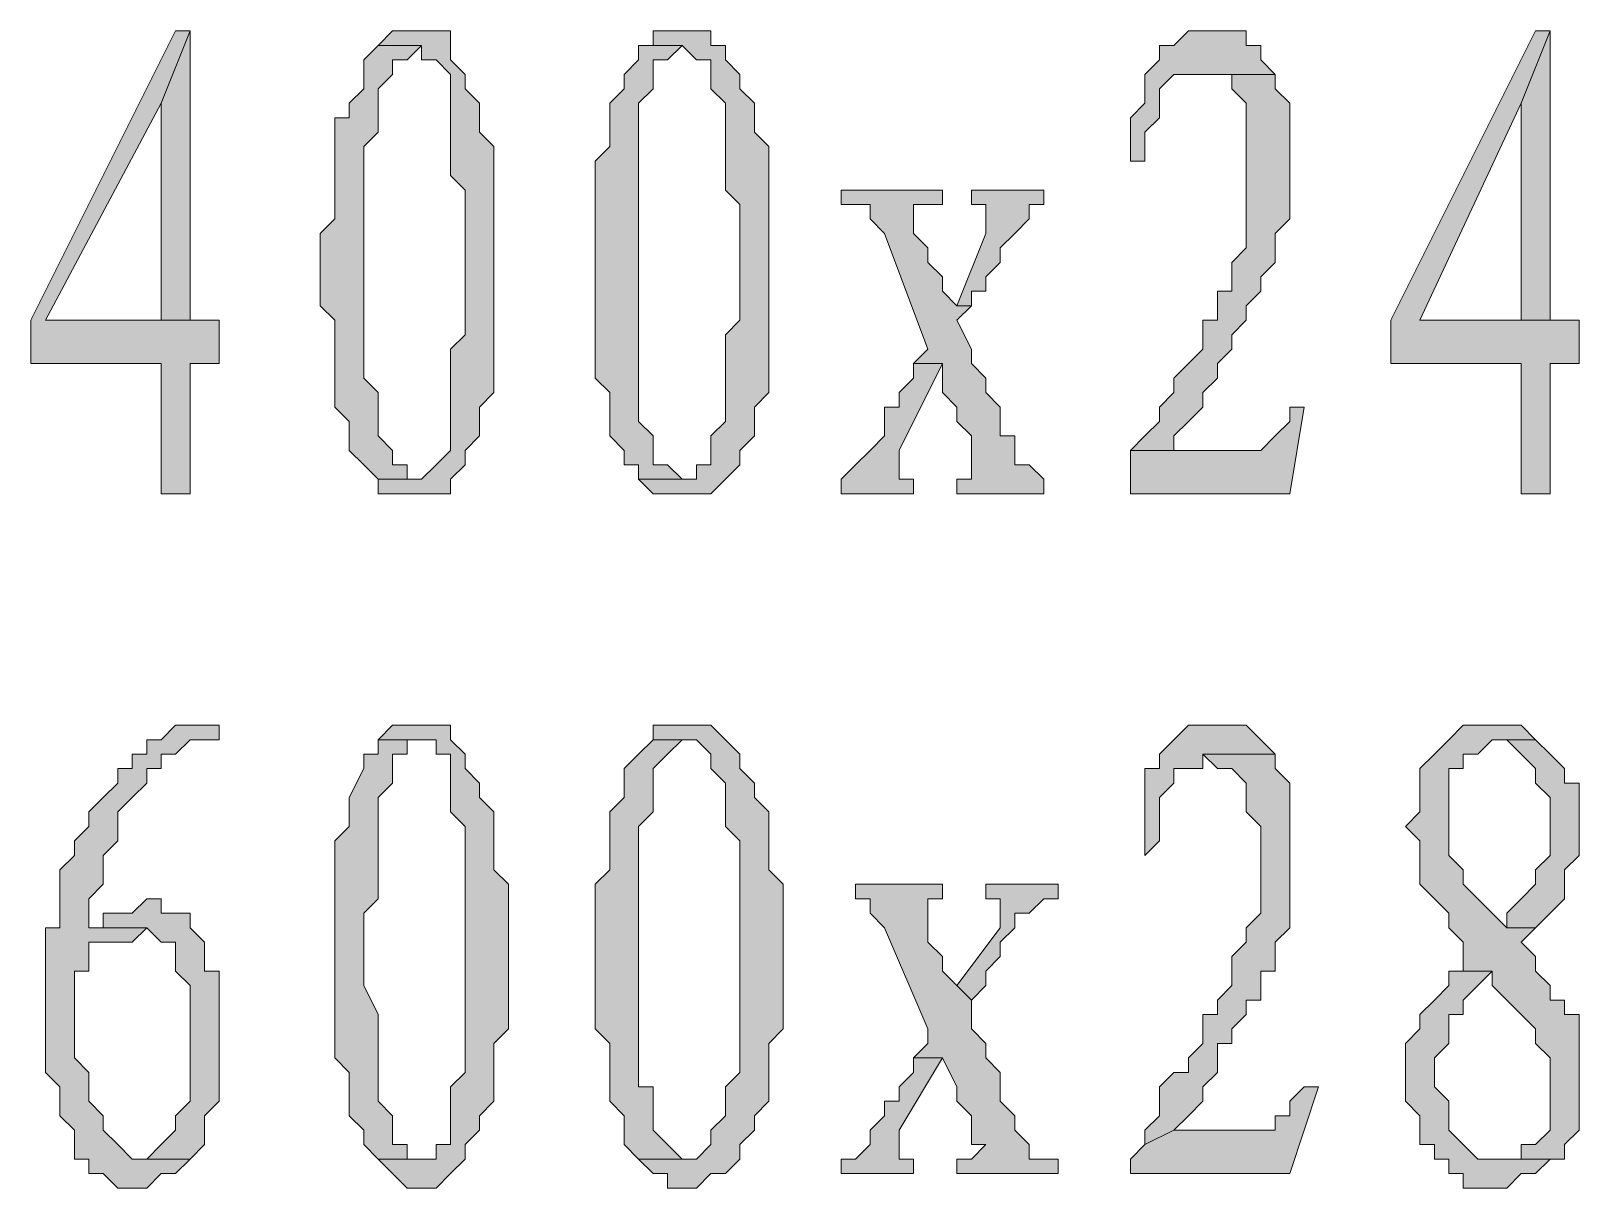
# Model space of a CAD drawing. Header units: millimetres. Extents: x 6 to 291, y 4 to 206.
# Drawn here: x 81.153 to 85.683, y 37.042 to 40.428 of the extents above; entities that cross this region are included whole.
import ezdxf

# ---------------------------------------------------------------- set-up
doc = ezdxf.new("R2010")
doc.units = ezdxf.units.MM
doc.layers.add('C00-00-00', color=7, linetype='Continuous')

msp = doc.modelspace()

# ---------------------------------------------------------------- hatches: boundary and pattern name
at = {"layer": 'C00-00-00'}
h = msp.add_hatch(color=256, dxfattribs=at)
h.dxf.hatch_style = 2
h.paths.add_polyline_path([(81.61867, 40.42833), (81.576336, 40.42833), (81.153003, 39.581663), (81.153003, 39.454663), (81.534003, 39.454663), (81.534003, 39.073663), (81.61867, 39.073663), (81.61867, 39.454663), (81.703336, 39.454663), (81.703336, 39.581663), (81.61867, 39.581663), (81.195336, 39.581663), (81.534003, 40.216663)])
h = msp.add_hatch(color=256, dxfattribs=at)
h.dxf.hatch_style = 2
h.paths.add_polyline_path([(81.61867, 40.42833), (81.534001, 40.216666), (81.534001, 39.581676), (81.195335, 39.581676), (81.61867, 39.581676)])
h = msp.add_hatch(color=256, dxfattribs=at)
h.dxf.hatch_style = 2
h.paths.add_polyline_path([(82.296002, 40.42833), (82.211336, 40.42833), (82.169002, 40.385997), (82.296002, 40.385997), (82.296002, 40.343663), (82.338336, 40.343663), (82.380669, 40.30133), (82.380669, 40.258997), (82.380669, 40.216663), (82.380669, 40.17433), (82.380669, 40.004997), (82.423002, 39.962663), (82.423002, 39.750997), (82.423002, 39.708663), (82.423002, 39.53933), (82.380669, 39.496997), (82.380669, 39.369997), (82.380669, 39.327663), (82.380669, 39.28533), (82.380669, 39.242997), (82.380669, 39.200663), (82.338336, 39.15833), (82.296002, 39.115997), (82.169002, 39.115997), (82.169002, 39.073663), (82.211336, 39.073663), (82.338336, 39.073663), (82.380669, 39.073663), (82.380669, 39.115997), (82.423002, 39.15833), (82.423002, 39.200663), (82.465336, 39.242997), (82.465336, 39.28533), (82.465336, 39.327663), (82.507669, 39.369997), (82.507669, 39.454663), (82.507669, 39.496997), (82.507669, 40.004997), (82.507669, 40.04733), (82.507669, 40.089663), (82.465336, 40.131997), (82.465336, 40.17433), (82.465336, 40.216663), (82.423002, 40.258997), (82.423002, 40.30133), (82.380669, 40.343663), (82.380669, 40.385997), (82.380669, 40.42833), (82.338336, 40.42833)])
h = msp.add_hatch(color=256, dxfattribs=at)
h.dxf.hatch_style = 2
h.paths.add_polyline_path([(83.058003, 40.42833), (82.973337, 40.42833), (82.973337, 40.385997), (82.931003, 40.385997), (83.058003, 40.385997), (83.100337, 40.343663), (83.14267, 40.343663), (83.14267, 40.30133), (83.14267, 40.258997), (83.185003, 40.216663), (83.185003, 40.17433), (83.185003, 40.131997), (83.185003, 39.962663), (83.227337, 39.92033), (83.227337, 39.750997), (83.227337, 39.708663), (83.227337, 39.581663), (83.185003, 39.53933), (83.185003, 39.369997), (83.185003, 39.327663), (83.185003, 39.28533), (83.14267, 39.242997), (83.14267, 39.200663), (83.14267, 39.15833), (83.100337, 39.15833), (83.100337, 39.115997), (82.931003, 39.115997), (82.973337, 39.073663), (83.01567, 39.073663), (83.14267, 39.073663), (83.185003, 39.115997), (83.227337, 39.15833), (83.227337, 39.200663), (83.26967, 39.242997), (83.26967, 39.28533), (83.26967, 39.327663), (83.312003, 39.369997), (83.312003, 39.454663), (83.312003, 39.496997), (83.312003, 40.004997), (83.312003, 40.04733), (83.312003, 40.089663), (83.26967, 40.131997), (83.26967, 40.17433), (83.26967, 40.216663), (83.227337, 40.258997), (83.227337, 40.30133), (83.185003, 40.343663), (83.185003, 40.385997), (83.14267, 40.385997), (83.14267, 40.42833)])
h = msp.add_hatch(color=256, dxfattribs=at)
h.dxf.hatch_style = 2
h.paths.add_polyline_path([(84.624332, 40.42833), (84.539666, 40.42833), (84.497332, 40.385997), (84.454999, 40.385997), (84.454999, 40.343663), (84.412666, 40.30133), (84.412666, 40.258997), (84.412666, 40.216663), (84.370332, 40.17433), (84.370332, 40.04733), (84.412666, 40.04733), (84.412666, 40.131997), (84.454999, 40.17433), (84.454999, 40.216663), (84.454999, 40.258997), (84.497332, 40.30133), (84.539666, 40.30133), (84.581999, 40.30133), (84.793666, 40.30133), (84.751332, 40.343663), (84.751332, 40.385997), (84.708999, 40.385997), (84.708999, 40.42833)])
h = msp.add_hatch(color=256, dxfattribs=at)
h.dxf.hatch_style = 2
h.paths.add_polyline_path([(85.597997, 40.42833), (85.555664, 40.42833), (85.13233, 39.581663), (85.13233, 39.454663), (85.51333, 39.454663), (85.51333, 39.073663), (85.597997, 39.073663), (85.597997, 39.454663), (85.682664, 39.454663), (85.682664, 39.581663), (85.597997, 39.581663), (85.216997, 39.581663), (85.51333, 40.216663)])
h = msp.add_hatch(color=256, dxfattribs=at)
h.dxf.hatch_style = 2
h.paths.add_polyline_path([(85.597997, 40.42833), (85.513337, 40.216666), (85.513337, 39.581676), (85.216997, 39.581676), (85.597997, 39.581676)])
h = msp.add_hatch(color=256, dxfattribs=at)
h.dxf.hatch_style = 2
h.paths.add_polyline_path([(82.168999, 40.386004), (82.126666, 40.34367), (82.126666, 40.301337), (82.126666, 40.259004), (82.084333, 40.21667), (82.084333, 40.174337), (82.041999, 40.174337), (82.041999, 40.08967), (82.041999, 40.047337), (82.041999, 39.878004), (81.999666, 39.83567), (81.999666, 39.624004), (82.041999, 39.58167), (82.041999, 39.45467), (82.041999, 39.412337), (82.041999, 39.370004), (82.041999, 39.32767), (82.084333, 39.285337), (82.084333, 39.243004), (82.084333, 39.20067), (82.126666, 39.158337), (82.168999, 39.116004), (82.253666, 39.116004), (82.253666, 39.158337), (82.211333, 39.158337), (82.211333, 39.20067), (82.168999, 39.243004), (82.168999, 39.285337), (82.168999, 39.370004), (82.126666, 39.412337), (82.126666, 40.08967), (82.168999, 40.132004), (82.168999, 40.21667), (82.168999, 40.259004), (82.211333, 40.301337), (82.211333, 40.34367), (82.253666, 40.34367), (82.295999, 40.386004)])
h = msp.add_hatch(color=256, dxfattribs=at)
h.dxf.hatch_style = 2
h.paths.add_polyline_path([(82.931001, 40.386004), (82.931001, 40.34367), (82.888667, 40.301337), (82.888667, 40.259004), (82.846334, 40.21667), (82.846334, 40.174337), (82.846334, 40.08967), (82.804001, 40.047337), (82.804001, 39.920337), (82.804001, 39.878004), (82.804001, 39.624004), (82.804001, 39.58167), (82.804001, 39.412337), (82.846334, 39.370004), (82.846334, 39.32767), (82.846334, 39.285337), (82.846334, 39.243004), (82.888667, 39.20067), (82.888667, 39.158337), (82.931001, 39.158337), (82.931001, 39.116004), (83.058001, 39.116004), (83.015667, 39.158337), (82.973334, 39.158337), (82.973334, 39.20067), (82.973334, 39.243004), (82.931001, 39.285337), (82.931001, 39.370004), (82.931001, 40.08967), (82.931001, 40.132004), (82.931001, 40.21667), (82.973334, 40.259004), (82.973334, 40.301337), (82.973334, 40.34367), (83.015667, 40.34367), (83.058001, 40.386004)])
h = msp.add_hatch(color=256, dxfattribs=at)
h.dxf.hatch_style = 2
h.paths.add_polyline_path([(84.79367, 40.301335), (84.582003, 40.301335), (84.624336, 40.301335), (84.66667, 40.301335), (84.66667, 40.259002), (84.709003, 40.216669), (84.709003, 40.174335), (84.709003, 39.878002), (84.709003, 39.835669), (84.709003, 39.793335), (84.66667, 39.751002), (84.66667, 39.708669), (84.66667, 39.666335), (84.624336, 39.666335), (84.624336, 39.624002), (84.624336, 39.581669), (84.582003, 39.581669), (84.582003, 39.539335), (84.582003, 39.497002), (84.53967, 39.454669), (84.497336, 39.412335), (84.497336, 39.370002), (84.455003, 39.327669), (84.455003, 39.285335), (84.41267, 39.243002), (84.370336, 39.200669), (84.497336, 39.200669), (84.497336, 39.243002), (84.53967, 39.285335), (84.582003, 39.327669), (84.582003, 39.370002), (84.624336, 39.412335), (84.624336, 39.454669), (84.66667, 39.497002), (84.66667, 39.539335), (84.709003, 39.581669), (84.709003, 39.624002), (84.751336, 39.666335), (84.751336, 39.708669), (84.79367, 39.751002), (84.79367, 39.793335), (84.79367, 39.835669), (84.836003, 39.878002), (84.836003, 39.920335), (84.836003, 39.962669), (84.836003, 40.089669), (84.836003, 40.132002), (84.836003, 40.216669), (84.79367, 40.259002)])
h = msp.add_hatch(color=256, dxfattribs=at)
h.dxf.hatch_style = 2
h.paths.add_polyline_path([(83.819997, 39.962677), (83.523663, 39.962677), (83.523663, 39.920343), (83.565997, 39.920343), (83.60833, 39.920343), (83.60833, 39.87801), (83.650663, 39.835677), (83.777663, 39.49701), (83.73533, 39.454677), (83.819997, 39.454677), (83.819997, 39.412343), (83.819997, 39.37001), (83.86233, 39.327677), (83.86233, 39.285343), (83.904663, 39.24301), (83.904663, 39.200677), (83.904663, 39.158343), (83.904663, 39.11601), (83.86233, 39.11601), (83.86233, 39.073677), (84.11633, 39.073677), (84.11633, 39.11601), (84.073997, 39.158343), (84.031663, 39.158343), (84.031663, 39.200677), (84.031663, 39.24301), (83.98933, 39.24301), (83.98933, 39.285343), (83.98933, 39.327677), (83.946997, 39.37001), (83.946997, 39.412343), (83.904663, 39.454677), (83.904663, 39.49701), (83.86233, 39.581677), (83.904663, 39.62401), (83.86233, 39.62401), (83.819997, 39.666343), (83.819997, 39.708677), (83.777663, 39.75101), (83.777663, 39.793343), (83.73533, 39.835677), (83.73533, 39.920343), (83.777663, 39.920343), (83.819997, 39.920343)])
h = msp.add_hatch(color=256, dxfattribs=at)
h.dxf.hatch_style = 2
h.paths.add_polyline_path([(84.116337, 39.962677), (83.90467, 39.962677), (83.90467, 39.920343), (83.947003, 39.920343), (83.947003, 39.87801), (83.947003, 39.835677), (83.862337, 39.62401), (83.90467, 39.62401), (83.90467, 39.666343), (83.947003, 39.666343), (83.947003, 39.708677), (83.989337, 39.75101), (83.989337, 39.793343), (84.03167, 39.835677), (84.074003, 39.87801), (84.074003, 39.920343), (84.116337, 39.920343)])
h = msp.add_hatch(color=256, dxfattribs=at)
h.dxf.hatch_style = 2
h.paths.add_polyline_path([(83.735336, 39.454665), (83.735336, 39.412332), (83.693003, 39.369999), (83.693003, 39.327665), (83.65067, 39.327665), (83.65067, 39.285332), (83.65067, 39.242999), (83.608336, 39.200665), (83.566003, 39.158332), (83.52367, 39.115999), (83.52367, 39.073665), (83.735336, 39.073665), (83.735336, 39.115999), (83.693003, 39.115999), (83.693003, 39.158332), (83.693003, 39.200665), (83.820003, 39.454665)])
h = msp.add_hatch(color=256, dxfattribs=at)
h.dxf.hatch_style = 2
h.paths.add_polyline_path([(84.87833, 39.32767), (84.835997, 39.32767), (84.835997, 39.285337), (84.793663, 39.243004), (84.75133, 39.20067), (84.49733, 39.20067), (84.37033, 39.20067), (84.37033, 39.116004), (84.37033, 39.07367), (84.835997, 39.07367)])
h = msp.add_hatch(color=256, dxfattribs=at)
h.dxf.hatch_style = 2
h.paths.add_polyline_path([(81.70333, 38.396332), (81.618663, 38.396332), (81.57633, 38.396332), (81.533997, 38.353999), (81.491663, 38.353999), (81.491663, 38.311665), (81.44933, 38.311665), (81.44933, 38.269332), (81.406997, 38.269332), (81.406997, 38.226999), (81.364663, 38.184665), (81.32233, 38.142332), (81.32233, 38.099999), (81.279997, 38.057665), (81.279997, 38.015332), (81.237663, 37.972999), (81.237663, 37.888332), (81.237663, 37.845999), (81.237663, 37.803665), (81.19533, 37.803665), (81.19533, 37.761332), (81.19533, 37.634332), (81.19533, 37.591999), (81.19533, 37.507332), (81.19533, 37.464999), (81.19533, 37.380332), (81.237663, 37.337999), (81.237663, 37.253332), (81.279997, 37.210999), (81.279997, 37.168665), (81.279997, 37.126332), (81.32233, 37.126332), (81.32233, 37.083999), (81.364663, 37.083999), (81.406997, 37.041665), (81.491663, 37.041665), (81.533997, 37.083999), (81.57633, 37.083999), (81.618663, 37.126332), (81.44933, 37.126332), (81.406997, 37.168665), (81.364663, 37.210999), (81.364663, 37.253332), (81.32233, 37.295665), (81.32233, 37.337999), (81.32233, 37.380332), (81.279997, 37.422665), (81.279997, 37.676665), (81.32233, 37.676665), (81.32233, 37.718999), (81.32233, 37.761332), (81.364663, 37.761332), (81.406997, 37.761332), (81.44933, 37.761332), (81.491663, 37.803665), (81.32233, 37.803665), (81.32233, 37.888332), (81.364663, 37.930665), (81.364663, 37.972999), (81.364663, 38.015332), (81.406997, 38.057665), (81.406997, 38.099999), (81.406997, 38.142332), (81.44933, 38.184665), (81.491663, 38.226999), (81.491663, 38.269332), (81.533997, 38.269332), (81.533997, 38.311665), (81.57633, 38.311665), (81.618663, 38.353999), (81.660997, 38.353999), (81.70333, 38.353999)])
h = msp.add_hatch(color=256, dxfattribs=at)
h.dxf.hatch_style = 2
h.paths.add_polyline_path([(82.296002, 38.396332), (82.253669, 38.396332), (82.211336, 38.396332), (82.169002, 38.353999), (82.296002, 38.353999), (82.338336, 38.353999), (82.338336, 38.311665), (82.380669, 38.311665), (82.380669, 38.269332), (82.380669, 38.226999), (82.380669, 38.184665), (82.380669, 38.142332), (82.423002, 38.099999), (82.423002, 37.888332), (82.423002, 37.803665), (82.423002, 37.718999), (82.423002, 37.591999), (82.423002, 37.549665), (82.423002, 37.380332), (82.380669, 37.337999), (82.380669, 37.295665), (82.380669, 37.253332), (82.380669, 37.210999), (82.380669, 37.168665), (82.338336, 37.168665), (82.338336, 37.126332), (82.296002, 37.126332), (82.169002, 37.126332), (82.211336, 37.083999), (82.253669, 37.041665), (82.338336, 37.041665), (82.380669, 37.083999), (82.423002, 37.126332), (82.423002, 37.168665), (82.465336, 37.210999), (82.465336, 37.253332), (82.507669, 37.295665), (82.507669, 37.380332), (82.507669, 37.464999), (82.550002, 37.507332), (82.550002, 37.930665), (82.507669, 37.972999), (82.507669, 38.057665), (82.507669, 38.099999), (82.507669, 38.142332), (82.465336, 38.184665), (82.465336, 38.226999), (82.423002, 38.269332), (82.423002, 38.311665), (82.380669, 38.353999), (82.380669, 38.396332), (82.338336, 38.396332)])
h = msp.add_hatch(color=256, dxfattribs=at)
h.dxf.hatch_style = 2
h.paths.add_polyline_path([(83.058003, 38.396332), (83.01567, 38.396332), (82.973337, 38.396332), (82.973337, 38.353999), (83.058003, 38.353999), (83.100337, 38.353999), (83.14267, 38.311665), (83.14267, 38.269332), (83.185003, 38.226999), (83.185003, 38.184665), (83.185003, 38.099999), (83.227337, 38.057665), (83.227337, 37.718999), (83.227337, 37.380332), (83.185003, 37.337999), (83.185003, 37.295665), (83.185003, 37.253332), (83.14267, 37.210999), (83.14267, 37.168665), (83.100337, 37.126332), (83.058003, 37.126332), (82.931003, 37.126332), (82.973337, 37.083999), (83.01567, 37.083999), (83.01567, 37.041665), (83.100337, 37.041665), (83.14267, 37.083999), (83.185003, 37.083999), (83.227337, 37.126332), (83.227337, 37.168665), (83.26967, 37.210999), (83.26967, 37.253332), (83.312003, 37.295665), (83.312003, 37.380332), (83.312003, 37.464999), (83.354337, 37.507332), (83.354337, 37.930665), (83.312003, 37.972999), (83.312003, 38.057665), (83.312003, 38.099999), (83.312003, 38.142332), (83.26967, 38.184665), (83.26967, 38.226999), (83.227337, 38.269332), (83.227337, 38.311665), (83.185003, 38.353999), (83.14267, 38.396332), (83.100337, 38.396332)])
h = msp.add_hatch(color=256, dxfattribs=at)
h.dxf.hatch_style = 2
h.paths.add_polyline_path([(84.624332, 38.396332), (84.581999, 38.396332), (84.539666, 38.396332), (84.497332, 38.353999), (84.454999, 38.311665), (84.454999, 38.269332), (84.412666, 38.269332), (84.412666, 38.226999), (84.412666, 38.184665), (84.412666, 38.015332), (84.454999, 38.057665), (84.454999, 38.142332), (84.454999, 38.184665), (84.497332, 38.226999), (84.497332, 38.269332), (84.539666, 38.269332), (84.581999, 38.269332), (84.581999, 38.311665), (84.793666, 38.311665), (84.751332, 38.353999), (84.708999, 38.396332), (84.666666, 38.396332)])
h = msp.add_hatch(color=256, dxfattribs=at)
h.dxf.hatch_style = 2
h.paths.add_polyline_path([(85.428668, 38.396332), (85.386335, 38.396332), (85.344001, 38.396332), (85.301668, 38.353999), (85.259335, 38.311665), (85.217001, 38.269332), (85.217001, 38.226999), (85.217001, 38.142332), (85.174668, 38.099999), (85.217001, 38.057665), (85.217001, 37.972999), (85.217001, 37.930665), (85.259335, 37.888332), (85.301668, 37.845999), (85.301668, 37.803665), (85.344001, 37.761332), (85.344001, 37.718999), (85.344001, 37.676665), (85.301668, 37.676665), (85.428668, 37.676665), (85.428668, 37.634332), (85.471001, 37.591999), (85.513335, 37.549665), (85.555668, 37.507332), (85.555668, 37.464999), (85.598001, 37.422665), (85.598001, 37.380332), (85.598001, 37.337999), (85.598001, 37.253332), (85.598001, 37.210999), (85.555668, 37.168665), (85.513335, 37.168665), (85.513335, 37.126332), (85.428668, 37.126332), (85.598001, 37.126332), (85.640335, 37.126332), (85.640335, 37.168665), (85.682668, 37.210999), (85.682668, 37.253332), (85.682668, 37.507332), (85.682668, 37.549665), (85.640335, 37.549665), (85.640335, 37.591999), (85.598001, 37.591999), (85.598001, 37.634332), (85.555668, 37.676665), (85.555668, 37.718999), (85.513335, 37.761332), (85.555668, 37.803665), (85.471001, 37.803665), (85.428668, 37.845999), (85.386335, 37.888332), (85.344001, 37.930665), (85.344001, 37.972999), (85.301668, 38.015332), (85.301668, 38.057665), (85.301668, 38.099999), (85.301668, 38.184665), (85.301668, 38.226999), (85.301668, 38.269332), (85.344001, 38.269332), (85.344001, 38.311665), (85.386335, 38.311665), (85.428668, 38.353999), (85.555668, 38.353999), (85.513335, 38.396332)])
h = msp.add_hatch(color=256, dxfattribs=at)
h.dxf.hatch_style = 2
h.paths.add_polyline_path([(82.168999, 38.354006), (82.168999, 38.311672), (82.126666, 38.311672), (82.126666, 38.269339), (82.084333, 38.184672), (82.084333, 38.142339), (82.084333, 38.100006), (82.041999, 38.057672), (82.041999, 37.930672), (82.041999, 37.888339), (82.041999, 37.549672), (82.041999, 37.507339), (82.041999, 37.422672), (82.084333, 37.380339), (82.084333, 37.295672), (82.084333, 37.253339), (82.126666, 37.211006), (82.126666, 37.168672), (82.168999, 37.126339), (82.295999, 37.126339), (82.253666, 37.126339), (82.253666, 37.168672), (82.211333, 37.168672), (82.211333, 37.211006), (82.211333, 37.253339), (82.168999, 37.295672), (82.168999, 37.338006), (82.168999, 37.380339), (82.168999, 37.549672), (82.126666, 37.634339), (82.126666, 37.846006), (82.168999, 37.888339), (82.168999, 38.100006), (82.168999, 38.142339), (82.168999, 38.184672), (82.211333, 38.227006), (82.211333, 38.269339), (82.211333, 38.311672), (82.253666, 38.311672), (82.253666, 38.354006), (82.295999, 38.354006)])
h = msp.add_hatch(color=256, dxfattribs=at)
h.dxf.hatch_style = 2
h.paths.add_polyline_path([(82.973335, 38.354006), (82.931002, 38.311672), (82.888668, 38.269339), (82.888668, 38.184672), (82.846335, 38.142339), (82.846335, 38.100006), (82.846335, 38.057672), (82.846335, 37.973006), (82.804002, 37.930672), (82.804002, 37.507339), (82.846335, 37.465006), (82.846335, 37.422672), (82.846335, 37.380339), (82.846335, 37.338006), (82.846335, 37.295672), (82.888668, 37.253339), (82.888668, 37.211006), (82.888668, 37.168672), (82.931002, 37.126339), (83.058002, 37.126339), (83.015668, 37.168672), (82.973335, 37.211006), (82.973335, 37.253339), (82.973335, 37.295672), (82.973335, 37.338006), (82.931002, 37.338006), (82.931002, 37.549672), (82.931002, 37.888339), (82.931002, 37.930672), (82.931002, 38.100006), (82.973335, 38.142339), (82.973335, 38.184672), (82.973335, 38.227006), (82.973335, 38.269339), (83.015668, 38.311672), (83.058002, 38.354006)])
h = msp.add_hatch(color=256, dxfattribs=at)
h.dxf.hatch_style = 2
h.paths.add_polyline_path([(85.555663, 38.354006), (85.428663, 38.354006), (85.470996, 38.354006), (85.513329, 38.311672), (85.555663, 38.269339), (85.555663, 38.227006), (85.597996, 38.184672), (85.597996, 38.015339), (85.555663, 37.973006), (85.555663, 37.930672), (85.513329, 37.888339), (85.470996, 37.846006), (85.470996, 37.803672), (85.555663, 37.803672), (85.597996, 37.846006), (85.640329, 37.888339), (85.640329, 37.930672), (85.640329, 37.973006), (85.682663, 38.015339), (85.682663, 38.057672), (85.682663, 38.100006), (85.682663, 38.142339), (85.682663, 38.184672), (85.682663, 38.227006), (85.640329, 38.227006), (85.640329, 38.269339), (85.597996, 38.311672)])
h = msp.add_hatch(color=256, dxfattribs=at)
h.dxf.hatch_style = 2
h.paths.add_polyline_path([(84.79367, 38.311663), (84.582003, 38.311663), (84.624336, 38.26933), (84.66667, 38.26933), (84.709003, 38.226997), (84.709003, 38.184663), (84.709003, 38.14233), (84.751336, 38.099997), (84.751336, 37.845997), (84.709003, 37.803663), (84.709003, 37.76133), (84.66667, 37.718997), (84.66667, 37.676663), (84.66667, 37.63433), (84.624336, 37.591997), (84.624336, 37.549663), (84.582003, 37.549663), (84.582003, 37.50733), (84.582003, 37.464997), (84.53967, 37.422663), (84.53967, 37.38033), (84.497336, 37.38033), (84.455003, 37.337997), (84.455003, 37.25333), (84.41267, 37.210997), (84.41267, 37.168663), (84.497336, 37.210997), (84.53967, 37.25333), (84.582003, 37.295663), (84.582003, 37.337997), (84.624336, 37.38033), (84.624336, 37.422663), (84.624336, 37.464997), (84.66667, 37.464997), (84.66667, 37.50733), (84.709003, 37.549663), (84.709003, 37.591997), (84.751336, 37.591997), (84.751336, 37.63433), (84.751336, 37.676663), (84.79367, 37.676663), (84.79367, 37.718997), (84.79367, 37.76133), (84.836003, 37.803663), (84.836003, 37.845997), (84.836003, 37.88833), (84.836003, 38.184663), (84.836003, 38.226997), (84.79367, 38.26933)])
h = msp.add_hatch(color=256, dxfattribs=at)
h.dxf.hatch_style = 2
h.paths.add_polyline_path([(83.819997, 37.930663), (83.565997, 37.930663), (83.565997, 37.888329), (83.60833, 37.888329), (83.60833, 37.845996), (83.650663, 37.803663), (83.777663, 37.507329), (83.777663, 37.464996), (83.73533, 37.422663), (83.819997, 37.422663), (83.86233, 37.337996), (83.86233, 37.295663), (83.904663, 37.253329), (83.904663, 37.210996), (83.904663, 37.168663), (83.946997, 37.168663), (83.904663, 37.126329), (83.86233, 37.126329), (83.86233, 37.083996), (84.158663, 37.083996), (84.158663, 37.126329), (84.11633, 37.126329), (84.073997, 37.126329), (84.073997, 37.168663), (84.031663, 37.210996), (84.031663, 37.253329), (83.98933, 37.295663), (83.98933, 37.337996), (83.98933, 37.380329), (83.946997, 37.422663), (83.946997, 37.464996), (83.904663, 37.507329), (83.904663, 37.549663), (83.904663, 37.591996), (83.86233, 37.634329), (83.819997, 37.676663), (83.819997, 37.718996), (83.777663, 37.761329), (83.777663, 37.803663), (83.777663, 37.845996), (83.777663, 37.888329), (83.819997, 37.888329)])
h = msp.add_hatch(color=256, dxfattribs=at)
h.dxf.hatch_style = 2
h.paths.add_polyline_path([(84.158663, 37.930663), (83.946997, 37.930663), (83.946997, 37.888329), (83.98933, 37.888329), (83.98933, 37.803663), (83.86233, 37.634329), (83.904663, 37.591996), (83.946997, 37.634329), (83.946997, 37.676663), (83.98933, 37.718996), (83.98933, 37.761329), (84.031663, 37.803663), (84.031663, 37.845996), (84.073997, 37.845996), (84.11633, 37.888329), (84.158663, 37.888329)])
h = msp.add_hatch(color=256, dxfattribs=at)
h.dxf.hatch_style = 2
h.paths.add_polyline_path([(81.534001, 37.888336), (81.491668, 37.888336), (81.449334, 37.846003), (81.407001, 37.846003), (81.364668, 37.846003), (81.364668, 37.80367), (81.322334, 37.80367), (81.491668, 37.80367), (81.534001, 37.761336), (81.576334, 37.761336), (81.576334, 37.719003), (81.576334, 37.67667), (81.618668, 37.634336), (81.618668, 37.29567), (81.576334, 37.253336), (81.576334, 37.211003), (81.534001, 37.16867), (81.491668, 37.126336), (81.449334, 37.126336), (81.618668, 37.126336), (81.661001, 37.16867), (81.661001, 37.211003), (81.661001, 37.253336), (81.703334, 37.29567), (81.703334, 37.338003), (81.703334, 37.592003), (81.703334, 37.634336), (81.703334, 37.67667), (81.661001, 37.67667), (81.661001, 37.719003), (81.661001, 37.761336), (81.618668, 37.80367), (81.618668, 37.846003), (81.576334, 37.846003), (81.534001, 37.846003)])
h = msp.add_hatch(color=256, dxfattribs=at)
h.dxf.hatch_style = 2
h.paths.add_polyline_path([(85.301665, 37.676673), (85.301665, 37.63434), (85.259332, 37.592006), (85.216998, 37.549673), (85.216998, 37.50734), (85.174665, 37.465006), (85.174665, 37.295673), (85.216998, 37.25334), (85.216998, 37.211006), (85.216998, 37.168673), (85.259332, 37.168673), (85.259332, 37.12634), (85.301665, 37.12634), (85.301665, 37.084006), (85.343998, 37.084006), (85.343998, 37.041673), (85.428665, 37.041673), (85.470998, 37.041673), (85.513332, 37.084006), (85.555665, 37.084006), (85.597998, 37.12634), (85.428665, 37.12634), (85.386332, 37.12634), (85.343998, 37.168673), (85.301665, 37.211006), (85.301665, 37.25334), (85.301665, 37.295673), (85.259332, 37.338006), (85.259332, 37.422673), (85.301665, 37.465006), (85.301665, 37.50734), (85.301665, 37.549673), (85.343998, 37.549673), (85.343998, 37.592006), (85.386332, 37.63434), (85.428665, 37.676673)])
h = msp.add_hatch(color=256, dxfattribs=at)
h.dxf.hatch_style = 2
h.paths.add_polyline_path([(83.735336, 37.422667), (83.735336, 37.380334), (83.693003, 37.338001), (83.693003, 37.295667), (83.65067, 37.295667), (83.65067, 37.253334), (83.608336, 37.211001), (83.608336, 37.168667), (83.566003, 37.126334), (83.52367, 37.126334), (83.52367, 37.084001), (83.735336, 37.084001), (83.735336, 37.126334), (83.693003, 37.126334), (83.693003, 37.168667), (83.693003, 37.211001), (83.820003, 37.422667)])
h = msp.add_hatch(color=256, dxfattribs=at)
h.dxf.hatch_style = 2
h.paths.add_polyline_path([(84.920664, 37.337999), (84.878331, 37.337999), (84.835998, 37.295665), (84.835998, 37.253332), (84.793664, 37.253332), (84.793664, 37.210999), (84.751331, 37.210999), (84.497331, 37.210999), (84.412664, 37.168665), (84.370331, 37.126332), (84.370331, 37.083999), (84.835998, 37.083999)])

# ---------------------------------------------------------------- linework, layer by layer
at = {"layer": 'C00-00-00', "lineweight": 13}
for points in [[(81.61867, 40.42833), (81.576336, 40.42833), (81.153003, 39.581663), (81.153003, 39.454663), (81.534003, 39.454663), (81.534003, 39.073663), (81.61867, 39.073663), (81.61867, 39.454663), (81.703336, 39.454663), (81.703336, 39.581663), (81.61867, 39.581663), (81.195336, 39.581663), (81.534003, 40.216663)], [(81.61867, 40.42833), (81.534001, 40.216666), (81.534001, 39.581676), (81.195335, 39.581676), (81.61867, 39.581676)], [(82.296002, 40.42833), (82.211336, 40.42833), (82.169002, 40.385997), (82.296002, 40.385997), (82.296002, 40.343663), (82.338336, 40.343663), (82.380669, 40.30133), (82.380669, 40.258997), (82.380669, 40.216663), (82.380669, 40.17433), (82.380669, 40.004997), (82.423002, 39.962663), (82.423002, 39.750997), (82.423002, 39.708663), (82.423002, 39.53933), (82.380669, 39.496997), (82.380669, 39.369997), (82.380669, 39.327663), (82.380669, 39.28533), (82.380669, 39.242997), (82.380669, 39.200663), (82.338336, 39.15833), (82.296002, 39.115997), (82.169002, 39.115997), (82.169002, 39.073663), (82.211336, 39.073663), (82.338336, 39.073663), (82.380669, 39.073663), (82.380669, 39.115997), (82.423002, 39.15833), (82.423002, 39.200663), (82.465336, 39.242997), (82.465336, 39.28533), (82.465336, 39.327663), (82.507669, 39.369997), (82.507669, 39.454663), (82.507669, 39.496997), (82.507669, 40.004997), (82.507669, 40.04733), (82.507669, 40.089663), (82.465336, 40.131997), (82.465336, 40.17433), (82.465336, 40.216663), (82.423002, 40.258997), (82.423002, 40.30133), (82.380669, 40.343663), (82.380669, 40.385997), (82.380669, 40.42833), (82.338336, 40.42833)], [(83.058003, 40.42833), (82.973337, 40.42833), (82.973337, 40.385997), (82.931003, 40.385997), (83.058003, 40.385997), (83.100337, 40.343663), (83.14267, 40.343663), (83.14267, 40.30133), (83.14267, 40.258997), (83.185003, 40.216663), (83.185003, 40.17433), (83.185003, 40.131997), (83.185003, 39.962663), (83.227337, 39.92033), (83.227337, 39.750997), (83.227337, 39.708663), (83.227337, 39.581663), (83.185003, 39.53933), (83.185003, 39.369997), (83.185003, 39.327663), (83.185003, 39.28533), (83.14267, 39.242997), (83.14267, 39.200663), (83.14267, 39.15833), (83.100337, 39.15833), (83.100337, 39.115997), (82.931003, 39.115997), (82.973337, 39.073663), (83.01567, 39.073663), (83.14267, 39.073663), (83.185003, 39.115997), (83.227337, 39.15833), (83.227337, 39.200663), (83.26967, 39.242997), (83.26967, 39.28533), (83.26967, 39.327663), (83.312003, 39.369997), (83.312003, 39.454663), (83.312003, 39.496997), (83.312003, 40.004997), (83.312003, 40.04733), (83.312003, 40.089663), (83.26967, 40.131997), (83.26967, 40.17433), (83.26967, 40.216663), (83.227337, 40.258997), (83.227337, 40.30133), (83.185003, 40.343663), (83.185003, 40.385997), (83.14267, 40.385997), (83.14267, 40.42833)], [(84.624332, 40.42833), (84.539666, 40.42833), (84.497332, 40.385997), (84.454999, 40.385997), (84.454999, 40.343663), (84.412666, 40.30133), (84.412666, 40.258997), (84.412666, 40.216663), (84.370332, 40.17433), (84.370332, 40.04733), (84.412666, 40.04733), (84.412666, 40.131997), (84.454999, 40.17433), (84.454999, 40.216663), (84.454999, 40.258997), (84.497332, 40.30133), (84.539666, 40.30133), (84.581999, 40.30133), (84.793666, 40.30133), (84.751332, 40.343663), (84.751332, 40.385997), (84.708999, 40.385997), (84.708999, 40.42833)], [(85.597997, 40.42833), (85.555664, 40.42833), (85.13233, 39.581663), (85.13233, 39.454663), (85.51333, 39.454663), (85.51333, 39.073663), (85.597997, 39.073663), (85.597997, 39.454663), (85.682664, 39.454663), (85.682664, 39.581663), (85.597997, 39.581663), (85.216997, 39.581663), (85.51333, 40.216663)], [(85.597997, 40.42833), (85.513337, 40.216666), (85.513337, 39.581676), (85.216997, 39.581676), (85.597997, 39.581676)], [(82.168999, 40.386004), (82.126666, 40.34367), (82.126666, 40.301337), (82.126666, 40.259004), (82.084333, 40.21667), (82.084333, 40.174337), (82.041999, 40.174337), (82.041999, 40.08967), (82.041999, 40.047337), (82.041999, 39.878004), (81.999666, 39.83567), (81.999666, 39.624004), (82.041999, 39.58167), (82.041999, 39.45467), (82.041999, 39.412337), (82.041999, 39.370004), (82.041999, 39.32767), (82.084333, 39.285337), (82.084333, 39.243004), (82.084333, 39.20067), (82.126666, 39.158337), (82.168999, 39.116004), (82.253666, 39.116004), (82.253666, 39.158337), (82.211333, 39.158337), (82.211333, 39.20067), (82.168999, 39.243004), (82.168999, 39.285337), (82.168999, 39.370004), (82.126666, 39.412337), (82.126666, 40.08967), (82.168999, 40.132004), (82.168999, 40.21667), (82.168999, 40.259004), (82.211333, 40.301337), (82.211333, 40.34367), (82.253666, 40.34367), (82.295999, 40.386004)], [(82.931001, 40.386004), (82.931001, 40.34367), (82.888667, 40.301337), (82.888667, 40.259004), (82.846334, 40.21667), (82.846334, 40.174337), (82.846334, 40.08967), (82.804001, 40.047337), (82.804001, 39.920337), (82.804001, 39.878004), (82.804001, 39.624004), (82.804001, 39.58167), (82.804001, 39.412337), (82.846334, 39.370004), (82.846334, 39.32767), (82.846334, 39.285337), (82.846334, 39.243004), (82.888667, 39.20067), (82.888667, 39.158337), (82.931001, 39.158337), (82.931001, 39.116004), (83.058001, 39.116004), (83.015667, 39.158337), (82.973334, 39.158337), (82.973334, 39.20067), (82.973334, 39.243004), (82.931001, 39.285337), (82.931001, 39.370004), (82.931001, 40.08967), (82.931001, 40.132004), (82.931001, 40.21667), (82.973334, 40.259004), (82.973334, 40.301337), (82.973334, 40.34367), (83.015667, 40.34367), (83.058001, 40.386004)], [(84.79367, 40.301335), (84.582003, 40.301335), (84.624336, 40.301335), (84.66667, 40.301335), (84.66667, 40.259002), (84.709003, 40.216669), (84.709003, 40.174335), (84.709003, 39.878002), (84.709003, 39.835669), (84.709003, 39.793335), (84.66667, 39.751002), (84.66667, 39.708669), (84.66667, 39.666335), (84.624336, 39.666335), (84.624336, 39.624002), (84.624336, 39.581669), (84.582003, 39.581669), (84.582003, 39.539335), (84.582003, 39.497002), (84.53967, 39.454669), (84.497336, 39.412335), (84.497336, 39.370002), (84.455003, 39.327669), (84.455003, 39.285335), (84.41267, 39.243002), (84.370336, 39.200669), (84.497336, 39.200669), (84.497336, 39.243002), (84.53967, 39.285335), (84.582003, 39.327669), (84.582003, 39.370002), (84.624336, 39.412335), (84.624336, 39.454669), (84.66667, 39.497002), (84.66667, 39.539335), (84.709003, 39.581669), (84.709003, 39.624002), (84.751336, 39.666335), (84.751336, 39.708669), (84.79367, 39.751002), (84.79367, 39.793335), (84.79367, 39.835669), (84.836003, 39.878002), (84.836003, 39.920335), (84.836003, 39.962669), (84.836003, 40.089669), (84.836003, 40.132002), (84.836003, 40.216669), (84.79367, 40.259002)], [(83.819997, 39.962677), (83.523663, 39.962677), (83.523663, 39.920343), (83.565997, 39.920343), (83.60833, 39.920343), (83.60833, 39.87801), (83.650663, 39.835677), (83.777663, 39.49701), (83.73533, 39.454677), (83.819997, 39.454677), (83.819997, 39.412343), (83.819997, 39.37001), (83.86233, 39.327677), (83.86233, 39.285343), (83.904663, 39.24301), (83.904663, 39.200677), (83.904663, 39.158343), (83.904663, 39.11601), (83.86233, 39.11601), (83.86233, 39.073677), (84.11633, 39.073677), (84.11633, 39.11601), (84.073997, 39.158343), (84.031663, 39.158343), (84.031663, 39.200677), (84.031663, 39.24301), (83.98933, 39.24301), (83.98933, 39.285343), (83.98933, 39.327677), (83.946997, 39.37001), (83.946997, 39.412343), (83.904663, 39.454677), (83.904663, 39.49701), (83.86233, 39.581677), (83.904663, 39.62401), (83.86233, 39.62401), (83.819997, 39.666343), (83.819997, 39.708677), (83.777663, 39.75101), (83.777663, 39.793343), (83.73533, 39.835677), (83.73533, 39.920343), (83.777663, 39.920343), (83.819997, 39.920343)], [(84.116337, 39.962677), (83.90467, 39.962677), (83.90467, 39.920343), (83.947003, 39.920343), (83.947003, 39.87801), (83.947003, 39.835677), (83.862337, 39.62401), (83.90467, 39.62401), (83.90467, 39.666343), (83.947003, 39.666343), (83.947003, 39.708677), (83.989337, 39.75101), (83.989337, 39.793343), (84.03167, 39.835677), (84.074003, 39.87801), (84.074003, 39.920343), (84.116337, 39.920343)], [(83.735336, 39.454665), (83.735336, 39.412332), (83.693003, 39.369999), (83.693003, 39.327665), (83.65067, 39.327665), (83.65067, 39.285332), (83.65067, 39.242999), (83.608336, 39.200665), (83.566003, 39.158332), (83.52367, 39.115999), (83.52367, 39.073665), (83.735336, 39.073665), (83.735336, 39.115999), (83.693003, 39.115999), (83.693003, 39.158332), (83.693003, 39.200665), (83.820003, 39.454665)], [(84.87833, 39.32767), (84.835997, 39.32767), (84.835997, 39.285337), (84.793663, 39.243004), (84.75133, 39.20067), (84.49733, 39.20067), (84.37033, 39.20067), (84.37033, 39.116004), (84.37033, 39.07367), (84.835997, 39.07367)], [(81.70333, 38.396332), (81.618663, 38.396332), (81.57633, 38.396332), (81.533997, 38.353999), (81.491663, 38.353999), (81.491663, 38.311665), (81.44933, 38.311665), (81.44933, 38.269332), (81.406997, 38.269332), (81.406997, 38.226999), (81.364663, 38.184665), (81.32233, 38.142332), (81.32233, 38.099999), (81.279997, 38.057665), (81.279997, 38.015332), (81.237663, 37.972999), (81.237663, 37.888332), (81.237663, 37.845999), (81.237663, 37.803665), (81.19533, 37.803665), (81.19533, 37.761332), (81.19533, 37.634332), (81.19533, 37.591999), (81.19533, 37.507332), (81.19533, 37.464999), (81.19533, 37.380332), (81.237663, 37.337999), (81.237663, 37.253332), (81.279997, 37.210999), (81.279997, 37.168665), (81.279997, 37.126332), (81.32233, 37.126332), (81.32233, 37.083999), (81.364663, 37.083999), (81.406997, 37.041665), (81.491663, 37.041665), (81.533997, 37.083999), (81.57633, 37.083999), (81.618663, 37.126332), (81.44933, 37.126332), (81.406997, 37.168665), (81.364663, 37.210999), (81.364663, 37.253332), (81.32233, 37.295665), (81.32233, 37.337999), (81.32233, 37.380332), (81.279997, 37.422665), (81.279997, 37.676665), (81.32233, 37.676665), (81.32233, 37.718999), (81.32233, 37.761332), (81.364663, 37.761332), (81.406997, 37.761332), (81.44933, 37.761332), (81.491663, 37.803665), (81.32233, 37.803665), (81.32233, 37.888332), (81.364663, 37.930665), (81.364663, 37.972999), (81.364663, 38.015332), (81.406997, 38.057665), (81.406997, 38.099999), (81.406997, 38.142332), (81.44933, 38.184665), (81.491663, 38.226999), (81.491663, 38.269332), (81.533997, 38.269332), (81.533997, 38.311665), (81.57633, 38.311665), (81.618663, 38.353999), (81.660997, 38.353999), (81.70333, 38.353999)], [(82.296002, 38.396332), (82.253669, 38.396332), (82.211336, 38.396332), (82.169002, 38.353999), (82.296002, 38.353999), (82.338336, 38.353999), (82.338336, 38.311665), (82.380669, 38.311665), (82.380669, 38.269332), (82.380669, 38.226999), (82.380669, 38.184665), (82.380669, 38.142332), (82.423002, 38.099999), (82.423002, 37.888332), (82.423002, 37.803665), (82.423002, 37.718999), (82.423002, 37.591999), (82.423002, 37.549665), (82.423002, 37.380332), (82.380669, 37.337999), (82.380669, 37.295665), (82.380669, 37.253332), (82.380669, 37.210999), (82.380669, 37.168665), (82.338336, 37.168665), (82.338336, 37.126332), (82.296002, 37.126332), (82.169002, 37.126332), (82.211336, 37.083999), (82.253669, 37.041665), (82.338336, 37.041665), (82.380669, 37.083999), (82.423002, 37.126332), (82.423002, 37.168665), (82.465336, 37.210999), (82.465336, 37.253332), (82.507669, 37.295665), (82.507669, 37.380332), (82.507669, 37.464999), (82.550002, 37.507332), (82.550002, 37.930665), (82.507669, 37.972999), (82.507669, 38.057665), (82.507669, 38.099999), (82.507669, 38.142332), (82.465336, 38.184665), (82.465336, 38.226999), (82.423002, 38.269332), (82.423002, 38.311665), (82.380669, 38.353999), (82.380669, 38.396332), (82.338336, 38.396332)], [(83.058003, 38.396332), (83.01567, 38.396332), (82.973337, 38.396332), (82.973337, 38.353999), (83.058003, 38.353999), (83.100337, 38.353999), (83.14267, 38.311665), (83.14267, 38.269332), (83.185003, 38.226999), (83.185003, 38.184665), (83.185003, 38.099999), (83.227337, 38.057665), (83.227337, 37.718999), (83.227337, 37.380332), (83.185003, 37.337999), (83.185003, 37.295665), (83.185003, 37.253332), (83.14267, 37.210999), (83.14267, 37.168665), (83.100337, 37.126332), (83.058003, 37.126332), (82.931003, 37.126332), (82.973337, 37.083999), (83.01567, 37.083999), (83.01567, 37.041665), (83.100337, 37.041665), (83.14267, 37.083999), (83.185003, 37.083999), (83.227337, 37.126332), (83.227337, 37.168665), (83.26967, 37.210999), (83.26967, 37.253332), (83.312003, 37.295665), (83.312003, 37.380332), (83.312003, 37.464999), (83.354337, 37.507332), (83.354337, 37.930665), (83.312003, 37.972999), (83.312003, 38.057665), (83.312003, 38.099999), (83.312003, 38.142332), (83.26967, 38.184665), (83.26967, 38.226999), (83.227337, 38.269332), (83.227337, 38.311665), (83.185003, 38.353999), (83.14267, 38.396332), (83.100337, 38.396332)], [(84.624332, 38.396332), (84.581999, 38.396332), (84.539666, 38.396332), (84.497332, 38.353999), (84.454999, 38.311665), (84.454999, 38.269332), (84.412666, 38.269332), (84.412666, 38.226999), (84.412666, 38.184665), (84.412666, 38.015332), (84.454999, 38.057665), (84.454999, 38.142332), (84.454999, 38.184665), (84.497332, 38.226999), (84.497332, 38.269332), (84.539666, 38.269332), (84.581999, 38.269332), (84.581999, 38.311665), (84.793666, 38.311665), (84.751332, 38.353999), (84.708999, 38.396332), (84.666666, 38.396332)], [(85.428668, 38.396332), (85.386335, 38.396332), (85.344001, 38.396332), (85.301668, 38.353999), (85.259335, 38.311665), (85.217001, 38.269332), (85.217001, 38.226999), (85.217001, 38.142332), (85.174668, 38.099999), (85.217001, 38.057665), (85.217001, 37.972999), (85.217001, 37.930665), (85.259335, 37.888332), (85.301668, 37.845999), (85.301668, 37.803665), (85.344001, 37.761332), (85.344001, 37.718999), (85.344001, 37.676665), (85.301668, 37.676665), (85.428668, 37.676665), (85.428668, 37.634332), (85.471001, 37.591999), (85.513335, 37.549665), (85.555668, 37.507332), (85.555668, 37.464999), (85.598001, 37.422665), (85.598001, 37.380332), (85.598001, 37.337999), (85.598001, 37.253332), (85.598001, 37.210999), (85.555668, 37.168665), (85.513335, 37.168665), (85.513335, 37.126332), (85.428668, 37.126332), (85.598001, 37.126332), (85.640335, 37.126332), (85.640335, 37.168665), (85.682668, 37.210999), (85.682668, 37.253332), (85.682668, 37.507332), (85.682668, 37.549665), (85.640335, 37.549665), (85.640335, 37.591999), (85.598001, 37.591999), (85.598001, 37.634332), (85.555668, 37.676665), (85.555668, 37.718999), (85.513335, 37.761332), (85.555668, 37.803665), (85.471001, 37.803665), (85.428668, 37.845999), (85.386335, 37.888332), (85.344001, 37.930665), (85.344001, 37.972999), (85.301668, 38.015332), (85.301668, 38.057665), (85.301668, 38.099999), (85.301668, 38.184665), (85.301668, 38.226999), (85.301668, 38.269332), (85.344001, 38.269332), (85.344001, 38.311665), (85.386335, 38.311665), (85.428668, 38.353999), (85.555668, 38.353999), (85.513335, 38.396332)], [(82.168999, 38.354006), (82.168999, 38.311672), (82.126666, 38.311672), (82.126666, 38.269339), (82.084333, 38.184672), (82.084333, 38.142339), (82.084333, 38.100006), (82.041999, 38.057672), (82.041999, 37.930672), (82.041999, 37.888339), (82.041999, 37.549672), (82.041999, 37.507339), (82.041999, 37.422672), (82.084333, 37.380339), (82.084333, 37.295672), (82.084333, 37.253339), (82.126666, 37.211006), (82.126666, 37.168672), (82.168999, 37.126339), (82.295999, 37.126339), (82.253666, 37.126339), (82.253666, 37.168672), (82.211333, 37.168672), (82.211333, 37.211006), (82.211333, 37.253339), (82.168999, 37.295672), (82.168999, 37.338006), (82.168999, 37.380339), (82.168999, 37.549672), (82.126666, 37.634339), (82.126666, 37.846006), (82.168999, 37.888339), (82.168999, 38.100006), (82.168999, 38.142339), (82.168999, 38.184672), (82.211333, 38.227006), (82.211333, 38.269339), (82.211333, 38.311672), (82.253666, 38.311672), (82.253666, 38.354006), (82.295999, 38.354006)], [(82.973335, 38.354006), (82.931002, 38.311672), (82.888668, 38.269339), (82.888668, 38.184672), (82.846335, 38.142339), (82.846335, 38.100006), (82.846335, 38.057672), (82.846335, 37.973006), (82.804002, 37.930672), (82.804002, 37.507339), (82.846335, 37.465006), (82.846335, 37.422672), (82.846335, 37.380339), (82.846335, 37.338006), (82.846335, 37.295672), (82.888668, 37.253339), (82.888668, 37.211006), (82.888668, 37.168672), (82.931002, 37.126339), (83.058002, 37.126339), (83.015668, 37.168672), (82.973335, 37.211006), (82.973335, 37.253339), (82.973335, 37.295672), (82.973335, 37.338006), (82.931002, 37.338006), (82.931002, 37.549672), (82.931002, 37.888339), (82.931002, 37.930672), (82.931002, 38.100006), (82.973335, 38.142339), (82.973335, 38.184672), (82.973335, 38.227006), (82.973335, 38.269339), (83.015668, 38.311672), (83.058002, 38.354006)], [(85.555663, 38.354006), (85.428663, 38.354006), (85.470996, 38.354006), (85.513329, 38.311672), (85.555663, 38.269339), (85.555663, 38.227006), (85.597996, 38.184672), (85.597996, 38.015339), (85.555663, 37.973006), (85.555663, 37.930672), (85.513329, 37.888339), (85.470996, 37.846006), (85.470996, 37.803672), (85.555663, 37.803672), (85.597996, 37.846006), (85.640329, 37.888339), (85.640329, 37.930672), (85.640329, 37.973006), (85.682663, 38.015339), (85.682663, 38.057672), (85.682663, 38.100006), (85.682663, 38.142339), (85.682663, 38.184672), (85.682663, 38.227006), (85.640329, 38.227006), (85.640329, 38.269339), (85.597996, 38.311672)], [(84.79367, 38.311663), (84.582003, 38.311663), (84.624336, 38.26933), (84.66667, 38.26933), (84.709003, 38.226997), (84.709003, 38.184663), (84.709003, 38.14233), (84.751336, 38.099997), (84.751336, 37.845997), (84.709003, 37.803663), (84.709003, 37.76133), (84.66667, 37.718997), (84.66667, 37.676663), (84.66667, 37.63433), (84.624336, 37.591997), (84.624336, 37.549663), (84.582003, 37.549663), (84.582003, 37.50733), (84.582003, 37.464997), (84.53967, 37.422663), (84.53967, 37.38033), (84.497336, 37.38033), (84.455003, 37.337997), (84.455003, 37.25333), (84.41267, 37.210997), (84.41267, 37.168663), (84.497336, 37.210997), (84.53967, 37.25333), (84.582003, 37.295663), (84.582003, 37.337997), (84.624336, 37.38033), (84.624336, 37.422663), (84.624336, 37.464997), (84.66667, 37.464997), (84.66667, 37.50733), (84.709003, 37.549663), (84.709003, 37.591997), (84.751336, 37.591997), (84.751336, 37.63433), (84.751336, 37.676663), (84.79367, 37.676663), (84.79367, 37.718997), (84.79367, 37.76133), (84.836003, 37.803663), (84.836003, 37.845997), (84.836003, 37.88833), (84.836003, 38.184663), (84.836003, 38.226997), (84.79367, 38.26933)], [(83.819997, 37.930663), (83.565997, 37.930663), (83.565997, 37.888329), (83.60833, 37.888329), (83.60833, 37.845996), (83.650663, 37.803663), (83.777663, 37.507329), (83.777663, 37.464996), (83.73533, 37.422663), (83.819997, 37.422663), (83.86233, 37.337996), (83.86233, 37.295663), (83.904663, 37.253329), (83.904663, 37.210996), (83.904663, 37.168663), (83.946997, 37.168663), (83.904663, 37.126329), (83.86233, 37.126329), (83.86233, 37.083996), (84.158663, 37.083996), (84.158663, 37.126329), (84.11633, 37.126329), (84.073997, 37.126329), (84.073997, 37.168663), (84.031663, 37.210996), (84.031663, 37.253329), (83.98933, 37.295663), (83.98933, 37.337996), (83.98933, 37.380329), (83.946997, 37.422663), (83.946997, 37.464996), (83.904663, 37.507329), (83.904663, 37.549663), (83.904663, 37.591996), (83.86233, 37.634329), (83.819997, 37.676663), (83.819997, 37.718996), (83.777663, 37.761329), (83.777663, 37.803663), (83.777663, 37.845996), (83.777663, 37.888329), (83.819997, 37.888329)], [(84.158663, 37.930663), (83.946997, 37.930663), (83.946997, 37.888329), (83.98933, 37.888329), (83.98933, 37.803663), (83.86233, 37.634329), (83.904663, 37.591996), (83.946997, 37.634329), (83.946997, 37.676663), (83.98933, 37.718996), (83.98933, 37.761329), (84.031663, 37.803663), (84.031663, 37.845996), (84.073997, 37.845996), (84.11633, 37.888329), (84.158663, 37.888329)], [(81.534001, 37.888336), (81.491668, 37.888336), (81.449334, 37.846003), (81.407001, 37.846003), (81.364668, 37.846003), (81.364668, 37.80367), (81.322334, 37.80367), (81.491668, 37.80367), (81.534001, 37.761336), (81.576334, 37.761336), (81.576334, 37.719003), (81.576334, 37.67667), (81.618668, 37.634336), (81.618668, 37.29567), (81.576334, 37.253336), (81.576334, 37.211003), (81.534001, 37.16867), (81.491668, 37.126336), (81.449334, 37.126336), (81.618668, 37.126336), (81.661001, 37.16867), (81.661001, 37.211003), (81.661001, 37.253336), (81.703334, 37.29567), (81.703334, 37.338003), (81.703334, 37.592003), (81.703334, 37.634336), (81.703334, 37.67667), (81.661001, 37.67667), (81.661001, 37.719003), (81.661001, 37.761336), (81.618668, 37.80367), (81.618668, 37.846003), (81.576334, 37.846003), (81.534001, 37.846003)], [(85.301665, 37.676673), (85.301665, 37.63434), (85.259332, 37.592006), (85.216998, 37.549673), (85.216998, 37.50734), (85.174665, 37.465006), (85.174665, 37.295673), (85.216998, 37.25334), (85.216998, 37.211006), (85.216998, 37.168673), (85.259332, 37.168673), (85.259332, 37.12634), (85.301665, 37.12634), (85.301665, 37.084006), (85.343998, 37.084006), (85.343998, 37.041673), (85.428665, 37.041673), (85.470998, 37.041673), (85.513332, 37.084006), (85.555665, 37.084006), (85.597998, 37.12634), (85.428665, 37.12634), (85.386332, 37.12634), (85.343998, 37.168673), (85.301665, 37.211006), (85.301665, 37.25334), (85.301665, 37.295673), (85.259332, 37.338006), (85.259332, 37.422673), (85.301665, 37.465006), (85.301665, 37.50734), (85.301665, 37.549673), (85.343998, 37.549673), (85.343998, 37.592006), (85.386332, 37.63434), (85.428665, 37.676673)], [(83.735336, 37.422667), (83.735336, 37.380334), (83.693003, 37.338001), (83.693003, 37.295667), (83.65067, 37.295667), (83.65067, 37.253334), (83.608336, 37.211001), (83.608336, 37.168667), (83.566003, 37.126334), (83.52367, 37.126334), (83.52367, 37.084001), (83.735336, 37.084001), (83.735336, 37.126334), (83.693003, 37.126334), (83.693003, 37.168667), (83.693003, 37.211001), (83.820003, 37.422667)], [(84.920664, 37.337999), (84.878331, 37.337999), (84.835998, 37.295665), (84.835998, 37.253332), (84.793664, 37.253332), (84.793664, 37.210999), (84.751331, 37.210999), (84.497331, 37.210999), (84.412664, 37.168665), (84.370331, 37.126332), (84.370331, 37.083999), (84.835998, 37.083999)]]:
    msp.add_lwpolyline(points, close=True, dxfattribs=at)

doc.saveas('drawing.dxf')
